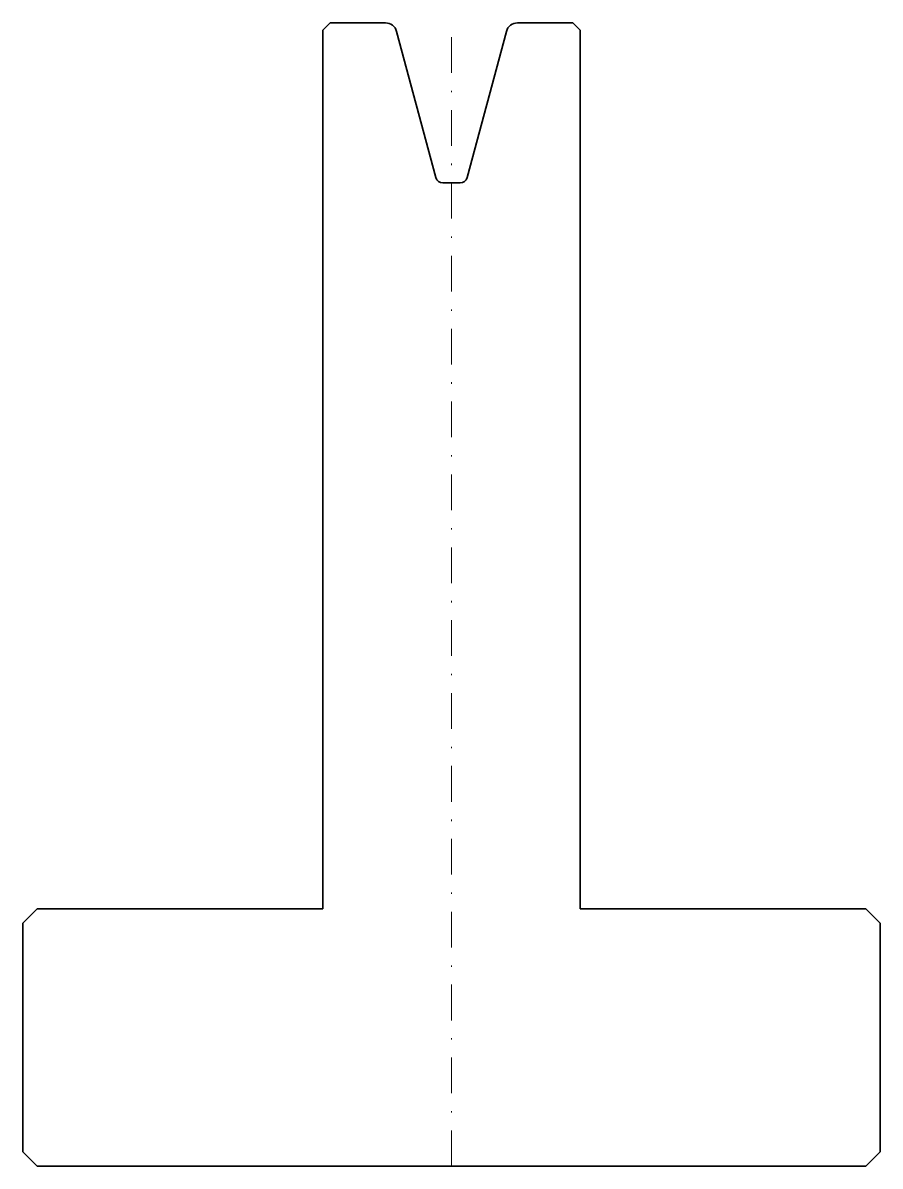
# Model space of a CAD drawing. Header units: millimetres. Extents: x -30 to 30, y -80 to 0.
import ezdxf

# ---------------------------------------------------------------- set-up
doc = ezdxf.new("R2010")
doc.units = ezdxf.units.MM
doc.header["$LTSCALE"] = 5
doc.linetypes.add('AUSGEZOGEN', pattern=[0])
doc.linetypes.add('DASHDOT', pattern=[1, 0.5, -0.25, 0, -0.25])
doc.layers.add('2', color=7, linetype='Continuous')

msp = doc.modelspace()

# ---------------------------------------------------------------- linework, layer by layer
at = {"layer": '2', "color": 7, "linetype": 'AUSGEZOGEN', "lineweight": 35}
for p, q in [((-9, -0.5), (-8.5, 0)), ((-8.5, 0), (-4.614, 0)), ((4.614, 0), (8.5, 0)), ((8.5, 0), (9, -0.5)), ((-9, -62), (-9, -0.5)), ((-3.841, -0.593), (-1.099, -10.826)), ((1.099, -10.826), (3.841, -0.593)), ((9, -0.5), (9, -62)), ((-0.616, -11.196), (0.616, -11.196)), ((-30, -63), (-29, -62)), ((-29, -62), (-9, -62)), ((9, -62), (29, -62)), ((29, -62), (30, -63)), ((-30, -79), (-30, -63)), ((30, -63), (30, -79)), ((-29, -80), (-30, -79)), ((30, -79), (29, -80)), ((29, -80), (-29, -80))]:
    msp.add_line(p, q, dxfattribs=at)
at = {"layer": '2', "color": 7, "linetype": 'DASHDOT', "lineweight": 18}
msp.add_line((0, -80), (0, 0), dxfattribs=at)
at = {"layer": '2', "color": 7, "linetype": 'AUSGEZOGEN', "lineweight": 35}
for centre, radius, start, end in [((-4.614, -0.8), 0.8, 15, 90), ((4.614, -0.8), 0.8, 90, 165), ((-0.616, -10.696), 0.5, 195, 270), ((0.616, -10.696), 0.5, 270, 345)]:
    msp.add_arc(centre, radius, start, end, dxfattribs=at)

doc.saveas('drawing.dxf')
